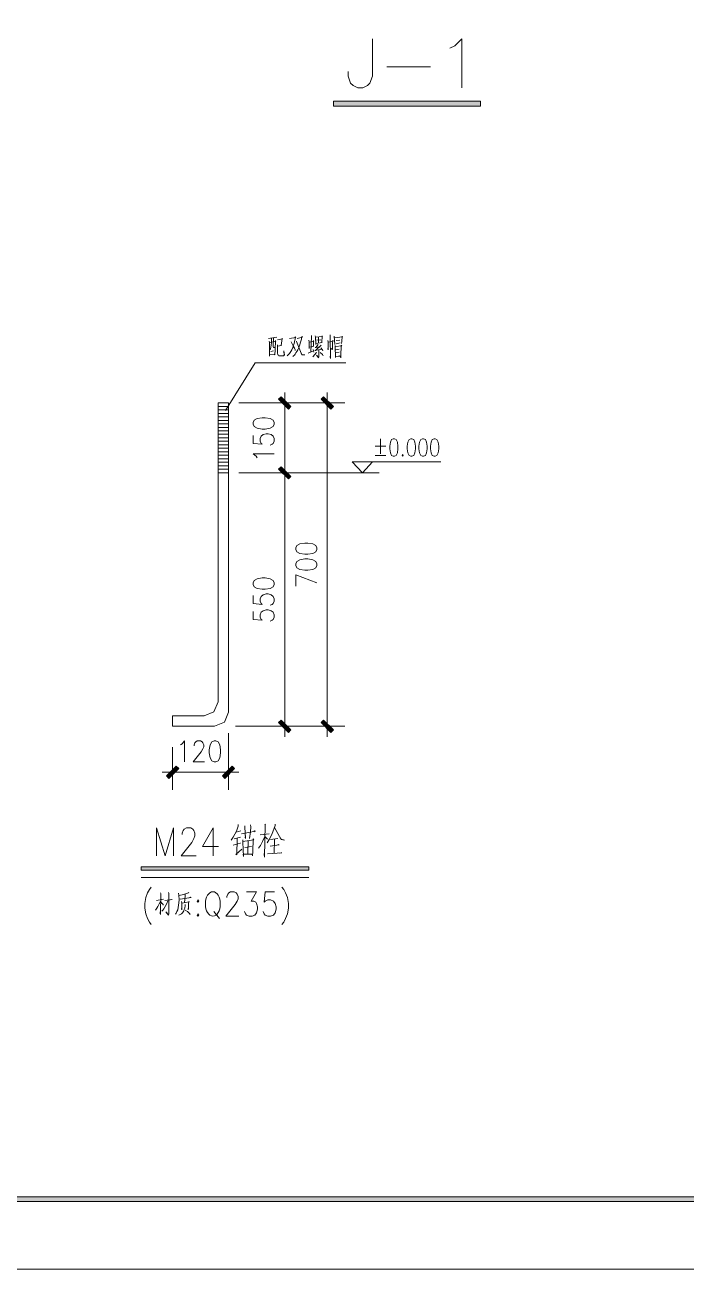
# Model space of a CAD drawing. Header units: millimetres. Extents: x 0 to 586, y 0 to 414.
# Drawn here: x 274.1 to 367.3, y 0 to 175.5 of the extents above; entities that cross this region are included whole.
import ezdxf

# ---------------------------------------------------------------- set-up
doc = ezdxf.new("R2010")
doc.units = ezdxf.units.MM

msp = doc.modelspace()

# ---------------------------------------------------------------- hatches: boundary and pattern name
h = msp.add_hatch(color=0)
h.dxf.hatch_style = 2
h.paths.add_polyline_path([(317.630528, 163.98875), (317.630528, 164.680194), (338.335056, 164.680194), (338.335056, 163.98875)])
h = msp.add_hatch(color=0)
h.dxf.hatch_style = 2
h.paths.add_polyline_path([(311.605083, 121.63425), (311.255833, 121.285), (309.876472, 122.664361), (310.225722, 123.013611)])
h = msp.add_hatch(color=0)
h.dxf.hatch_style = 2
h.paths.add_polyline_path([(317.59525, 121.63425), (317.246, 121.285), (315.866639, 122.664361), (316.212361, 123.013611)])
h = msp.add_hatch(color=0)
h.dxf.hatch_style = 2
h.paths.add_polyline_path([(311.605083, 111.774111), (311.255833, 111.424861), (309.876472, 112.80775), (310.225722, 113.153472)])
h = msp.add_hatch(color=0)
h.dxf.hatch_style = 2
h.paths.add_polyline_path([(309.876472, 112.80775), (310.225722, 113.153472), (311.605083, 111.774111), (311.255833, 111.424861)])
h = msp.add_hatch(color=0)
h.dxf.hatch_style = 2
h.paths.add_polyline_path([(309.876472, 77.05725), (310.225722, 77.4065), (311.605083, 76.027139), (311.255833, 75.677889)])
h = msp.add_hatch(color=0)
h.dxf.hatch_style = 2
h.paths.add_polyline_path([(315.866639, 77.05725), (316.212361, 77.4065), (317.59525, 76.027139), (317.246, 75.677889)])
h = msp.add_hatch(color=0)
h.dxf.hatch_style = 2
h.paths.add_polyline_path([(294.403639, 69.197361), (294.054389, 69.546611), (295.43375, 70.9295), (295.783, 70.58025)])
h = msp.add_hatch(color=0)
h.dxf.hatch_style = 2
h.paths.add_polyline_path([(303.321861, 70.9295), (303.671111, 70.58025), (302.29175, 69.197361), (301.9425, 69.546611)])
h = msp.add_hatch(color=0)
h.dxf.hatch_style = 2
h.paths.add_polyline_path([(290.473694, 56.236306), (290.473694, 56.730194), (314.141556, 56.730194), (314.141556, 56.236306)])
h = msp.add_hatch(color=0)
h.dxf.hatch_style = 2
h.paths.add_polyline_path([(24.302861, 9.514417), (24.994306, 10.205861), (575.429944, 10.205861), (576.117861, 9.514417)])

# ---------------------------------------------------------------- linework, layer by layer
at = {"color": 0, "lineweight": 0}
for points in [[(0, 0), (585.632278, 0), (585.632278, 414.0835), (0, 414.0835)], [(317.630528, 163.98875), (317.630528, 164.680194), (338.335056, 164.680194), (338.335056, 163.98875)], [(311.605083, 121.63425), (311.255833, 121.285), (309.876472, 122.664361), (310.225722, 123.013611)], [(317.59525, 121.63425), (317.246, 121.285), (315.866639, 122.664361), (316.212361, 123.013611)], [(306.302833, 119.136583), (306.443944, 118.797917), (306.867278, 118.572139), (307.572833, 118.45925), (307.992639, 118.45925), (308.698194, 118.572139), (309.121528, 118.797917), (309.262639, 119.136583), (309.262639, 119.362361), (309.121528, 119.6975), (308.698194, 119.923278), (307.992639, 120.036167), (307.572833, 120.036167), (306.867278, 119.923278), (306.443944, 119.6975), (306.302833, 119.362361)], [(326.044278, 117.094), (325.797333, 116.977583), (325.631528, 116.624806), (325.550389, 116.039194), (325.550389, 115.686417), (325.631528, 115.100806), (325.797333, 114.748028), (326.044278, 114.631611), (326.206556, 114.631611), (326.4535, 114.748028), (326.619306, 115.100806), (326.700444, 115.686417), (326.700444, 116.039194), (326.619306, 116.624806), (326.4535, 116.977583), (326.206556, 117.094)], [(328.506667, 117.094), (328.26325, 116.977583), (328.097444, 116.624806), (328.016306, 116.039194), (328.016306, 115.686417), (328.097444, 115.100806), (328.26325, 114.748028), (328.506667, 114.631611), (328.672472, 114.631611), (328.919417, 114.748028), (329.085222, 115.100806), (329.166361, 115.686417), (329.166361, 116.039194), (329.085222, 116.624806), (328.919417, 116.977583), (328.672472, 117.094)], [(330.150611, 117.094), (329.903667, 116.977583), (329.741389, 116.624806), (329.66025, 116.039194), (329.66025, 115.686417), (329.741389, 115.100806), (329.903667, 114.748028), (330.150611, 114.631611), (330.316417, 114.631611), (330.563361, 114.748028), (330.725639, 115.100806), (330.810306, 115.686417), (330.810306, 116.039194), (330.725639, 116.624806), (330.563361, 116.977583), (330.316417, 117.094)], [(331.794556, 117.094), (331.547611, 116.977583), (331.385333, 116.624806), (331.300667, 116.039194), (331.300667, 115.686417), (331.385333, 115.100806), (331.547611, 114.748028), (331.794556, 114.631611), (331.960361, 114.631611), (332.203778, 114.748028), (332.369583, 115.100806), (332.450722, 115.686417), (332.450722, 116.039194), (332.369583, 116.624806), (332.203778, 116.977583), (331.960361, 117.094)], [(327.356611, 114.864444), (327.275472, 114.748028), (327.356611, 114.631611), (327.441278, 114.748028)], [(311.605083, 111.774111), (311.255833, 111.424861), (309.876472, 112.80775), (310.225722, 113.153472)], [(309.876472, 112.80775), (310.225722, 113.153472), (311.605083, 111.774111), (311.255833, 111.424861)], [(312.293, 101.487111), (312.434111, 101.148444), (312.857444, 100.922667), (313.559472, 100.809778), (313.982806, 100.809778), (314.688361, 100.922667), (315.111694, 101.148444), (315.249278, 101.487111), (315.249278, 101.712889), (315.111694, 102.051556), (314.688361, 102.273806), (313.982806, 102.386694), (313.559472, 102.386694), (312.857444, 102.273806), (312.434111, 102.051556), (312.293, 101.712889)], [(312.293, 99.232861), (312.434111, 98.894194), (312.857444, 98.668417), (313.559472, 98.555528), (313.982806, 98.555528), (314.688361, 98.668417), (315.111694, 98.894194), (315.249278, 99.232861), (315.249278, 99.458639), (315.111694, 99.797306), (314.688361, 100.023083), (313.982806, 100.135972), (313.559472, 100.135972), (312.857444, 100.023083), (312.434111, 99.797306), (312.293, 99.458639)], [(306.302833, 96.558806), (306.443944, 96.220139), (306.867278, 95.994361), (307.572833, 95.881472), (307.992639, 95.881472), (308.698194, 95.994361), (309.121528, 96.220139), (309.262639, 96.558806), (309.262639, 96.781056), (309.121528, 97.119722), (308.698194, 97.3455), (307.992639, 97.458389), (307.572833, 97.458389), (306.867278, 97.3455), (306.443944, 97.119722), (306.302833, 96.781056)], [(309.876472, 77.05725), (310.225722, 77.4065), (311.605083, 76.027139), (311.255833, 75.677889)], [(315.866639, 77.05725), (316.212361, 77.4065), (317.59525, 76.027139), (317.246, 75.677889)], [(300.778333, 74.499611), (300.439667, 74.3585), (300.213889, 73.935167), (300.101, 73.233139), (300.101, 72.809806), (300.213889, 72.10425), (300.439667, 71.684444), (300.778333, 71.543333), (301.004111, 71.543333), (301.342778, 71.684444), (301.568556, 72.10425), (301.681444, 72.809806), (301.681444, 73.233139), (301.568556, 73.935167), (301.342778, 74.3585), (301.004111, 74.499611)], [(294.403639, 69.197361), (294.054389, 69.546611), (295.43375, 70.9295), (295.783, 70.58025)], [(303.321861, 70.9295), (303.671111, 70.58025), (302.29175, 69.197361), (301.9425, 69.546611)], [(290.473694, 56.236306), (290.473694, 56.730194), (314.141556, 56.730194), (314.141556, 56.236306)], [(298.499389, 52.066472), (298.368861, 51.900667), (298.499389, 51.734861), (298.629917, 51.900667)], [(298.499389, 50.094444), (298.368861, 49.928639), (298.499389, 49.766361), (298.629917, 49.928639)], [(24.302861, 9.514417), (24.994306, 10.205861), (575.429944, 10.205861), (576.117861, 9.514417)]]:
    msp.add_lwpolyline(points, close=True, dxfattribs=at)
for points in [[(323.095056, 173.460833), (323.095056, 168.204444), (322.756389, 167.216667), (322.414194, 166.888583), (321.729806, 166.5605), (321.048944, 166.5605), (320.368083, 166.888583), (320.025889, 167.216667), (319.683694, 168.204444), (319.683694, 168.860611)], [(334.017056, 172.1485), (334.697917, 172.476583), (335.720972, 173.460833), (335.720972, 166.5605)], [(325.144694, 169.520306), (331.286556, 169.520306)], [(314.490806, 131.656667), (314.490806, 131.494389), (314.427306, 129.293056)], [(315.034083, 131.600222), (315.076417, 131.409722), (315.122278, 130.379611), (315.101111, 130.541889), (316.011278, 130.675944), (315.947778, 130.675944), (316.035972, 131.600222), (316.078306, 131.519083), (315.076417, 131.437944)], [(317.143694, 131.737806), (317.164861, 131.494389), (317.186028, 128.421694), (317.143694, 128.612194), (317.186028, 128.940278)], [(308.468889, 131.219222), (309.622472, 131.437944)], [(308.557083, 130.84175), (308.57825, 130.675944), (308.599417, 129.69875), (308.599417, 129.427111), (308.599417, 128.721556), (308.57825, 128.912056), (309.230889, 128.993194), (309.361417, 128.912056), (309.40375, 129.645833), (309.449611, 130.922889), (309.470778, 130.84175), (308.57825, 130.675944)], [(308.860472, 131.275667), (308.860472, 130.65125), (308.839306, 130.298472), (308.796972, 130.026833), (308.751111, 129.779889), (308.666444, 129.645833)], [(309.142694, 131.328583), (309.121528, 130.051528), (309.163861, 129.970389), (309.273222, 129.942167)], [(309.707139, 131.056944), (310.426806, 131.166306), (310.359778, 131.247444), (310.22925, 130.242028), (310.275111, 130.242028), (309.731833, 130.160889), (309.707139, 130.323167), (309.707139, 130.051528), (309.731833, 129.31775), (309.731833, 129.12725), (309.753, 129.021417), (309.774167, 128.912056), (309.837667, 128.855611), (309.925861, 128.802694), (310.056389, 128.774472), (310.186917, 128.774472), (310.557333, 128.802694), (310.642, 128.855611), (310.687861, 128.883833), (310.599667, 129.483556), (310.642, 128.883833)], [(311.425167, 131.247444), (312.296528, 131.385028), (312.2295, 131.466167), (312.187167, 131.166306), (312.098972, 130.760611), (312.056639, 130.541889), (311.989611, 130.27025), (311.859083, 129.942167), (311.732083, 129.617611), (311.576861, 129.374194), (311.404, 129.12725), (311.231139, 128.912056), (311.100611, 128.774472)], [(311.622722, 130.760611), (311.795583, 130.46075), (311.989611, 130.107972), (312.120139, 129.861028), (312.187167, 129.69875), (312.208333, 129.536472)], [(312.469389, 131.247444), (313.252556, 131.409722), (313.164361, 131.494389), (313.079694, 131.113389), (313.012667, 130.84175), (312.924472, 130.570111), (312.860972, 130.323167), (312.772778, 130.07975), (312.663417, 129.836333), (312.57875, 129.617611), (312.427056, 129.374194), (312.317694, 129.183694), (312.208333, 129.021417), (312.098972, 128.883833), (311.968444, 128.774472), (311.883778, 128.668639)], [(312.338861, 130.813528), (312.405889, 130.785306), (313.143194, 128.940278), (313.577111, 128.912056), (313.164361, 128.993194), (313.033833, 129.183694)], [(314.141556, 130.975806), (314.16625, 130.704167), (314.187417, 129.836333), (314.187417, 130.026833), (314.840056, 130.132667), (314.773028, 130.132667), (314.815361, 130.947583), (314.861222, 130.866444), (314.187417, 130.732389)], [(315.88075, 130.298472), (315.05525, 129.536472), (314.99175, 129.536472), (315.990111, 129.726972)], [(315.468, 130.404306), (315.101111, 129.970389), (315.034083, 129.970389), (315.665556, 130.051528)], [(315.231639, 130.975806), (315.81725, 131.056944)], [(315.513861, 131.437944), (315.513861, 130.594806)], [(315.838417, 129.917472), (316.078306, 129.617611), (316.120639, 129.50825)], [(316.836778, 130.922889), (316.861472, 130.704167), (316.861472, 129.970389), (316.861472, 129.617611), (316.836778, 129.779889), (316.861472, 129.942167)], [(316.861472, 130.732389), (317.577611, 130.866444), (317.510583, 130.975806), (317.489417, 130.513667), (317.489417, 130.07975), (317.46825, 129.779889), (317.425917, 129.645833), (317.316556, 129.808111), (317.425917, 129.670528)], [(317.729306, 131.547306), (317.796333, 130.404306)], [(317.771639, 131.303889), (318.882889, 131.466167), (318.815861, 131.547306), (318.773528, 130.785306), (318.731194, 130.513667)], [(317.859833, 130.217333), (317.859833, 130.07975), (317.902167, 128.531056), (317.902167, 128.693333), (318.554806, 128.749778), (318.445444, 128.774472), (318.339611, 128.749778)], [(317.902167, 130.07975), (318.773528, 130.189111), (318.7065, 130.27025), (318.643, 128.721556), (318.643, 128.502833), (318.491306, 128.774472)], [(317.990361, 130.488972), (318.533639, 130.594806)], [(318.512472, 131.004028), (318.011528, 130.922889)], [(309.163861, 129.50825), (308.796972, 129.398889)], [(314.056889, 129.155472), (314.794194, 129.483556)], [(315.206944, 129.31775), (315.164611, 129.211917), (314.970583, 128.964972), (314.684833, 128.640417)], [(314.730694, 129.69875), (314.840056, 129.31775)], [(315.535028, 129.589389), (315.535028, 128.940278), (315.535028, 128.774472), (315.535028, 128.612194), (315.513861, 128.502833), (315.206944, 128.855611), (315.489167, 128.559278)], [(315.750222, 129.264833), (316.057139, 128.964972), (316.141806, 128.802694)], [(317.926861, 129.645833), (318.424278, 129.726972)], [(318.424278, 129.293056), (317.926861, 129.236611)], [(302.390528, 121.087444), (306.567417, 127.797278)], [(306.567417, 127.797278), (319.337972, 127.797278)], [(310.740778, 120.671167), (310.740778, 123.627444)], [(316.730944, 120.671167), (316.730944, 123.627444)], [(301.328667, 122.149306), (301.328667, 79.992361)], [(302.806806, 122.149306), (301.328667, 122.149306)], [(302.806806, 121.655417), (301.328667, 121.655417)], [(302.806806, 121.165056), (301.328667, 121.165056)], [(302.806806, 122.149306), (302.806806, 78.514222)], [(304.284944, 122.149306), (313.206694, 122.149306)], [(307.24475, 122.149306), (319.193333, 122.149306)], [(310.740778, 122.138722), (310.740778, 112.29975)], [(316.730944, 122.138722), (316.730944, 76.552778)], [(302.806806, 120.671167), (301.328667, 120.671167)], [(302.806806, 120.177278), (301.328667, 120.177278)], [(302.806806, 119.683389), (301.328667, 119.683389)], [(302.806806, 119.193028), (301.328667, 119.193028)], [(302.806806, 118.699139), (301.328667, 118.699139)], [(302.806806, 118.20525), (301.328667, 118.20525)], [(302.806806, 118.20525), (301.328667, 118.20525)], [(302.806806, 117.714889), (301.328667, 117.714889)], [(306.302833, 117.559667), (306.302833, 116.430778), (307.572833, 116.317889), (307.431722, 116.430778), (307.290611, 116.769444), (307.290611, 117.108111), (307.431722, 117.446778), (307.710417, 117.672556), (308.13375, 117.781917), (308.415972, 117.781917), (308.839306, 117.672556), (309.121528, 117.446778), (309.262639, 117.108111), (309.262639, 116.769444), (309.121528, 116.430778), (308.980417, 116.317889), (308.698194, 116.205)], [(302.806806, 117.221), (301.328667, 117.221)], [(302.806806, 116.727111), (301.328667, 116.727111)], [(302.806806, 116.233222), (301.328667, 116.233222)], [(323.497222, 116.039194), (324.975361, 116.039194)], [(324.234528, 117.094), (324.234528, 114.980861)], [(302.806806, 115.742861), (301.328667, 115.742861)], [(302.806806, 115.248972), (301.328667, 115.248972)], [(302.806806, 114.755083), (301.328667, 114.755083)], [(302.806806, 114.261194), (301.328667, 114.261194)], [(306.867278, 114.402306), (306.726167, 114.628083), (306.302833, 114.96675), (309.262639, 114.96675)], [(323.497222, 114.748028), (324.975361, 114.748028)], [(302.806806, 113.770833), (301.328667, 113.770833)], [(302.806806, 113.276944), (301.328667, 113.276944)], [(302.806806, 112.783056), (301.328667, 112.783056)], [(302.806806, 112.289167), (301.328667, 112.289167)], [(304.284944, 112.289167), (313.206694, 112.289167)], [(307.24475, 112.289167), (313.206694, 112.289167)], [(310.740778, 110.811028), (310.740778, 113.770833)], [(310.740778, 113.770833), (310.740778, 110.811028)], [(310.952444, 112.289167), (324.036972, 112.289167)], [(332.732944, 113.851972), (320.248139, 113.851972)], [(320.248139, 113.851972), (321.683944, 112.289167)], [(323.123278, 113.851972), (321.683944, 112.289167)], [(310.740778, 112.282111), (310.740778, 76.552778)], [(312.293, 96.304806), (312.293, 97.881722), (315.249278, 96.752833)], [(306.302833, 94.978361), (306.302833, 93.853), (307.572833, 93.740111), (307.431722, 93.853), (307.290611, 94.191667), (307.290611, 94.530333), (307.431722, 94.865472), (307.710417, 95.09125), (308.13375, 95.204139), (308.415972, 95.204139), (308.839306, 95.09125), (309.121528, 94.865472), (309.262639, 94.530333), (309.262639, 94.191667), (309.121528, 93.853), (308.980417, 93.740111), (308.698194, 93.627222)], [(306.302833, 92.727639), (306.302833, 91.59875), (307.572833, 91.485861), (307.431722, 91.59875), (307.290611, 91.937417), (307.290611, 92.276083), (307.431722, 92.61475), (307.710417, 92.840528), (308.13375, 92.949889), (308.415972, 92.949889), (308.839306, 92.840528), (309.121528, 92.61475), (309.262639, 92.276083), (309.262639, 91.937417), (309.121528, 91.59875), (308.980417, 91.485861), (308.698194, 91.372972)], [(299.356639, 78.020333), (300.750111, 78.598889), (301.328667, 79.992361)], [(299.356639, 78.020333), (294.918694, 78.020333)], [(294.918694, 78.020333), (294.918694, 76.542194)], [(300.834778, 76.542194), (302.22825, 77.12075), (302.806806, 78.514222)], [(310.740778, 78.020333), (310.740778, 75.064056)], [(316.730944, 78.020333), (316.730944, 75.064056)], [(300.834778, 76.542194), (294.918694, 76.542194)], [(302.806806, 75.554417), (302.806806, 67.599278)], [(303.791056, 76.542194), (313.206694, 76.542194)], [(306.750861, 76.542194), (319.193333, 76.542194)], [(296.047583, 73.935167), (296.269833, 74.076278), (296.6085, 74.499611), (296.6085, 71.543333)], [(297.963167, 73.797583), (297.963167, 73.935167), (298.076056, 74.217389), (298.185417, 74.3585), (298.411194, 74.499611), (298.86275, 74.499611), (299.088528, 74.3585), (299.201417, 74.217389), (299.314306, 73.935167), (299.314306, 73.656472), (299.201417, 73.37425), (298.975639, 72.950917), (297.850278, 71.543333), (299.427194, 71.543333)], [(294.918694, 73.582389), (294.918694, 67.599278)], [(293.440556, 70.065194), (296.396833, 70.065194)], [(294.918694, 70.065194), (302.806806, 70.065194)], [(304.284944, 70.065194), (301.328667, 70.065194)], [(302.817389, 70.065194), (302.827972, 70.065194)], [(292.667972, 62.215889), (292.667972, 58.271833)], [(292.667972, 62.215889), (293.870944, 58.271833)], [(295.073917, 62.215889), (293.870944, 58.271833)], [(295.073917, 62.215889), (295.073917, 58.271833)], [(296.276889, 61.2775), (296.276889, 61.464472), (296.425056, 61.841944), (296.57675, 62.028917), (296.876611, 62.215889), (297.476333, 62.215889), (297.776194, 62.028917), (297.927889, 61.841944), (298.079583, 61.464472), (298.079583, 61.090528), (297.927889, 60.713056), (297.628028, 60.152139), (296.125194, 58.271833), (298.22775, 58.271833)], [(300.633694, 62.215889), (299.130861, 59.587694), (301.381583, 59.587694)], [(300.633694, 62.215889), (300.633694, 58.271833)], [(304.193222, 62.681556), (304.193222, 62.448722), (303.914528, 61.750222), (303.695806, 61.323361), (303.480611, 60.8965), (303.198389, 60.469639)], [(303.882778, 61.633806), (304.567167, 61.789028)], [(304.627139, 61.400972), (306.616806, 61.750222), (306.489806, 61.789028), (306.366333, 61.672611)], [(305.092806, 62.487528), (305.124556, 62.332306), (305.188056, 60.741278), (305.156306, 60.857694), (305.188056, 61.129333)], [(305.932417, 62.64275), (305.964167, 62.371111), (305.900667, 61.672611), (305.777194, 60.702472)], [(307.918556, 62.759167), (308.045556, 62.603944), (307.982056, 62.64275), (307.890333, 58.1025), (307.858583, 58.45175), (307.890333, 58.839806)], [(309.379056, 62.759167), (309.379056, 62.565139), (309.192083, 62.021861), (308.976889, 61.439778), (308.758167, 61.012917), (308.539444, 60.586056), (308.26075, 60.120389)], [(309.315556, 62.2935), (310.218667, 60.586056), (310.684333, 60.508444), (310.218667, 60.624861), (310.091667, 60.818889)], [(304.503667, 60.042778), (304.440167, 60.042778), (303.448861, 59.771139)], [(304.503667, 60.8965), (303.604083, 60.663667)], [(304.038, 60.702472), (303.9745, 58.412944), (303.851028, 58.45175), (304.690639, 59.227861)], [(304.814111, 60.54725), (304.845861, 60.198), (304.877611, 59.15025), (304.905833, 58.180111), (304.877611, 58.490556), (306.151139, 58.529361), (306.211111, 58.296528), (306.242861, 58.839806), (306.306361, 60.663667), (306.366333, 60.54725), (306.334583, 60.54725), (304.845861, 60.314417)], [(305.558472, 60.392028), (305.53025, 58.568167)], [(307.918556, 61.012917), (307.608111, 60.314417), (307.297667, 59.732333), (307.018972, 59.344278)], [(307.265917, 61.24575), (308.539444, 61.400972)], [(307.950306, 61.012917), (308.2925, 60.624861)], [(308.666444, 59.654722), (309.968194, 59.84875), (309.844722, 59.887556), (309.753, 59.809944)], [(309.781222, 60.741278), (308.726417, 60.586056)], [(309.287333, 60.586056), (309.255583, 58.606972)], [(306.055889, 59.615917), (305.092806, 59.460694)], [(308.2925, 58.568167), (310.342139, 58.684583), (310.246889, 58.723389), (310.063444, 58.645778)], [(290.473694, 55.220306), (314.141556, 55.220306)], [(291.927139, 53.872694), (291.662556, 53.544611), (291.4015, 53.050722), (291.136917, 52.394556), (291.006389, 51.572583), (291.006389, 50.916417), (291.136917, 50.094444), (291.4015, 49.43475), (291.662556, 48.944389), (291.927139, 48.612778)], [(293.232417, 53.078944), (293.253583, 52.944889), (293.21125, 49.981556), (293.168917, 50.143833), (293.232417, 50.662417)], [(294.364833, 53.107167), (294.386, 52.969583), (294.386, 50.119139), (294.364833, 49.953333), (294.343667, 49.900417), (293.97325, 50.362556), (294.343667, 49.953333)], [(295.775944, 52.997806), (295.821806, 52.726167), (295.842972, 52.073528), (295.821806, 51.667833), (295.775944, 51.33975), (295.733611, 51.015194), (295.645417, 50.662417), (295.536056, 50.415472), (295.451389, 50.200278), (295.342028, 50.062694)], [(297.232917, 53.135389), (297.169417, 53.050722), (296.883667, 52.944889), (296.470917, 52.835528), (295.864139, 52.697944)], [(296.689639, 52.835528), (296.689639, 52.645028), (296.601444, 51.667833)], [(302.573972, 52.394556), (302.573972, 52.556833), (302.7045, 52.888444), (302.838556, 53.050722), (303.099611, 53.216528), (303.62525, 53.216528), (303.889833, 53.050722), (304.020361, 52.888444), (304.150889, 52.556833), (304.150889, 52.22875), (304.020361, 51.900667), (303.755778, 51.406778), (302.443444, 49.766361), (304.281417, 49.766361)], [(305.336222, 53.216528), (306.779083, 53.216528), (305.992389, 51.900667), (306.3875, 51.900667), (306.648556, 51.734861), (306.779083, 51.572583), (306.913139, 51.078694), (306.913139, 50.750611), (306.779083, 50.256722), (306.518028, 49.928639), (306.122917, 49.766361), (305.727806, 49.766361), (305.336222, 49.928639), (305.202167, 50.094444), (305.071639, 50.422528)], [(309.27675, 53.216528), (307.964417, 53.216528), (307.833889, 51.734861), (307.964417, 51.900667), (308.359528, 52.066472), (308.751111, 52.066472), (309.146222, 51.900667), (309.410806, 51.572583), (309.541333, 51.078694), (309.541333, 50.750611), (309.410806, 50.256722), (309.146222, 49.928639), (308.751111, 49.766361), (308.359528, 49.766361), (307.964417, 49.928639), (307.833889, 50.094444), (307.699833, 50.422528)], [(310.331556, 53.872694), (310.592611, 53.544611), (310.857194, 53.050722), (311.11825, 52.394556), (311.248778, 51.572583), (311.248778, 50.916417), (311.11825, 50.094444), (310.857194, 49.43475), (310.592611, 48.944389), (310.331556, 48.612778)], [(293.253583, 51.91125), (293.038389, 51.502028), (292.865528, 51.124556), (292.689139, 50.877611), (292.495111, 50.605972)], [(292.667972, 51.992389), (293.645167, 52.154667)], [(293.278278, 51.748972), (293.581667, 51.420889), (293.602833, 51.315056)], [(294.276639, 51.939472), (294.103778, 51.558472), (293.885056, 51.124556), (293.691028, 50.824694), (293.5605, 50.605972), (293.429972, 50.471917)], [(293.821556, 51.964167), (294.886944, 52.10175), (294.819917, 52.129972), (294.689389, 52.073528)], [(296.689639, 51.396194), (296.689639, 51.258611), (296.647306, 50.905833), (296.580278, 50.687111), (296.516778, 50.524833), (296.428583, 50.390778), (296.319222, 50.253194), (296.167528, 50.119139), (296.015833, 50.009778), (295.906472, 49.953333), (295.821806, 49.900417)], [(295.994667, 52.154667), (297.557472, 52.401611), (297.472806, 52.426306), (297.321111, 52.373389)], [(296.167528, 51.858333), (296.209861, 51.611389), (296.209861, 50.662417), (296.188694, 50.796472), (296.209861, 50.95875)], [(296.209861, 51.611389), (297.27525, 51.801889), (297.21175, 51.858333), (297.190583, 51.502028), (297.190583, 51.096333), (297.169417, 50.852917), (297.123556, 50.662417), (297.123556, 50.824694), (297.169417, 50.986972)], [(296.710806, 50.605972), (297.014194, 50.415472), (297.169417, 50.281417), (297.299944, 50.143833), (297.405778, 49.981556)], [(300.732472, 50.422528), (301.522694, 49.43475)]]:
    msp.add_lwpolyline(points, dxfattribs=at)
msp.add_ellipse((300.601944, 51.491444), major_axis=(0, 1.725083), ratio=0.609407, start_param=0, end_param=6.283185, dxfattribs=at)

doc.saveas('drawing.dxf')
